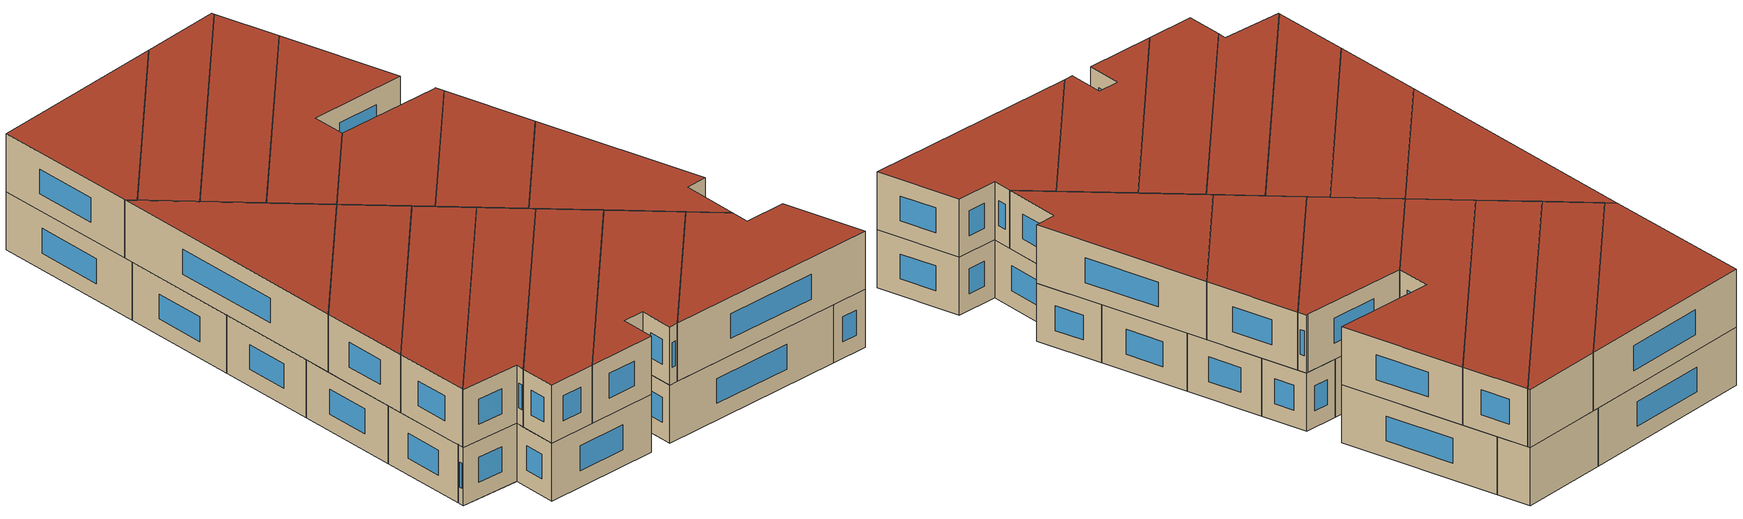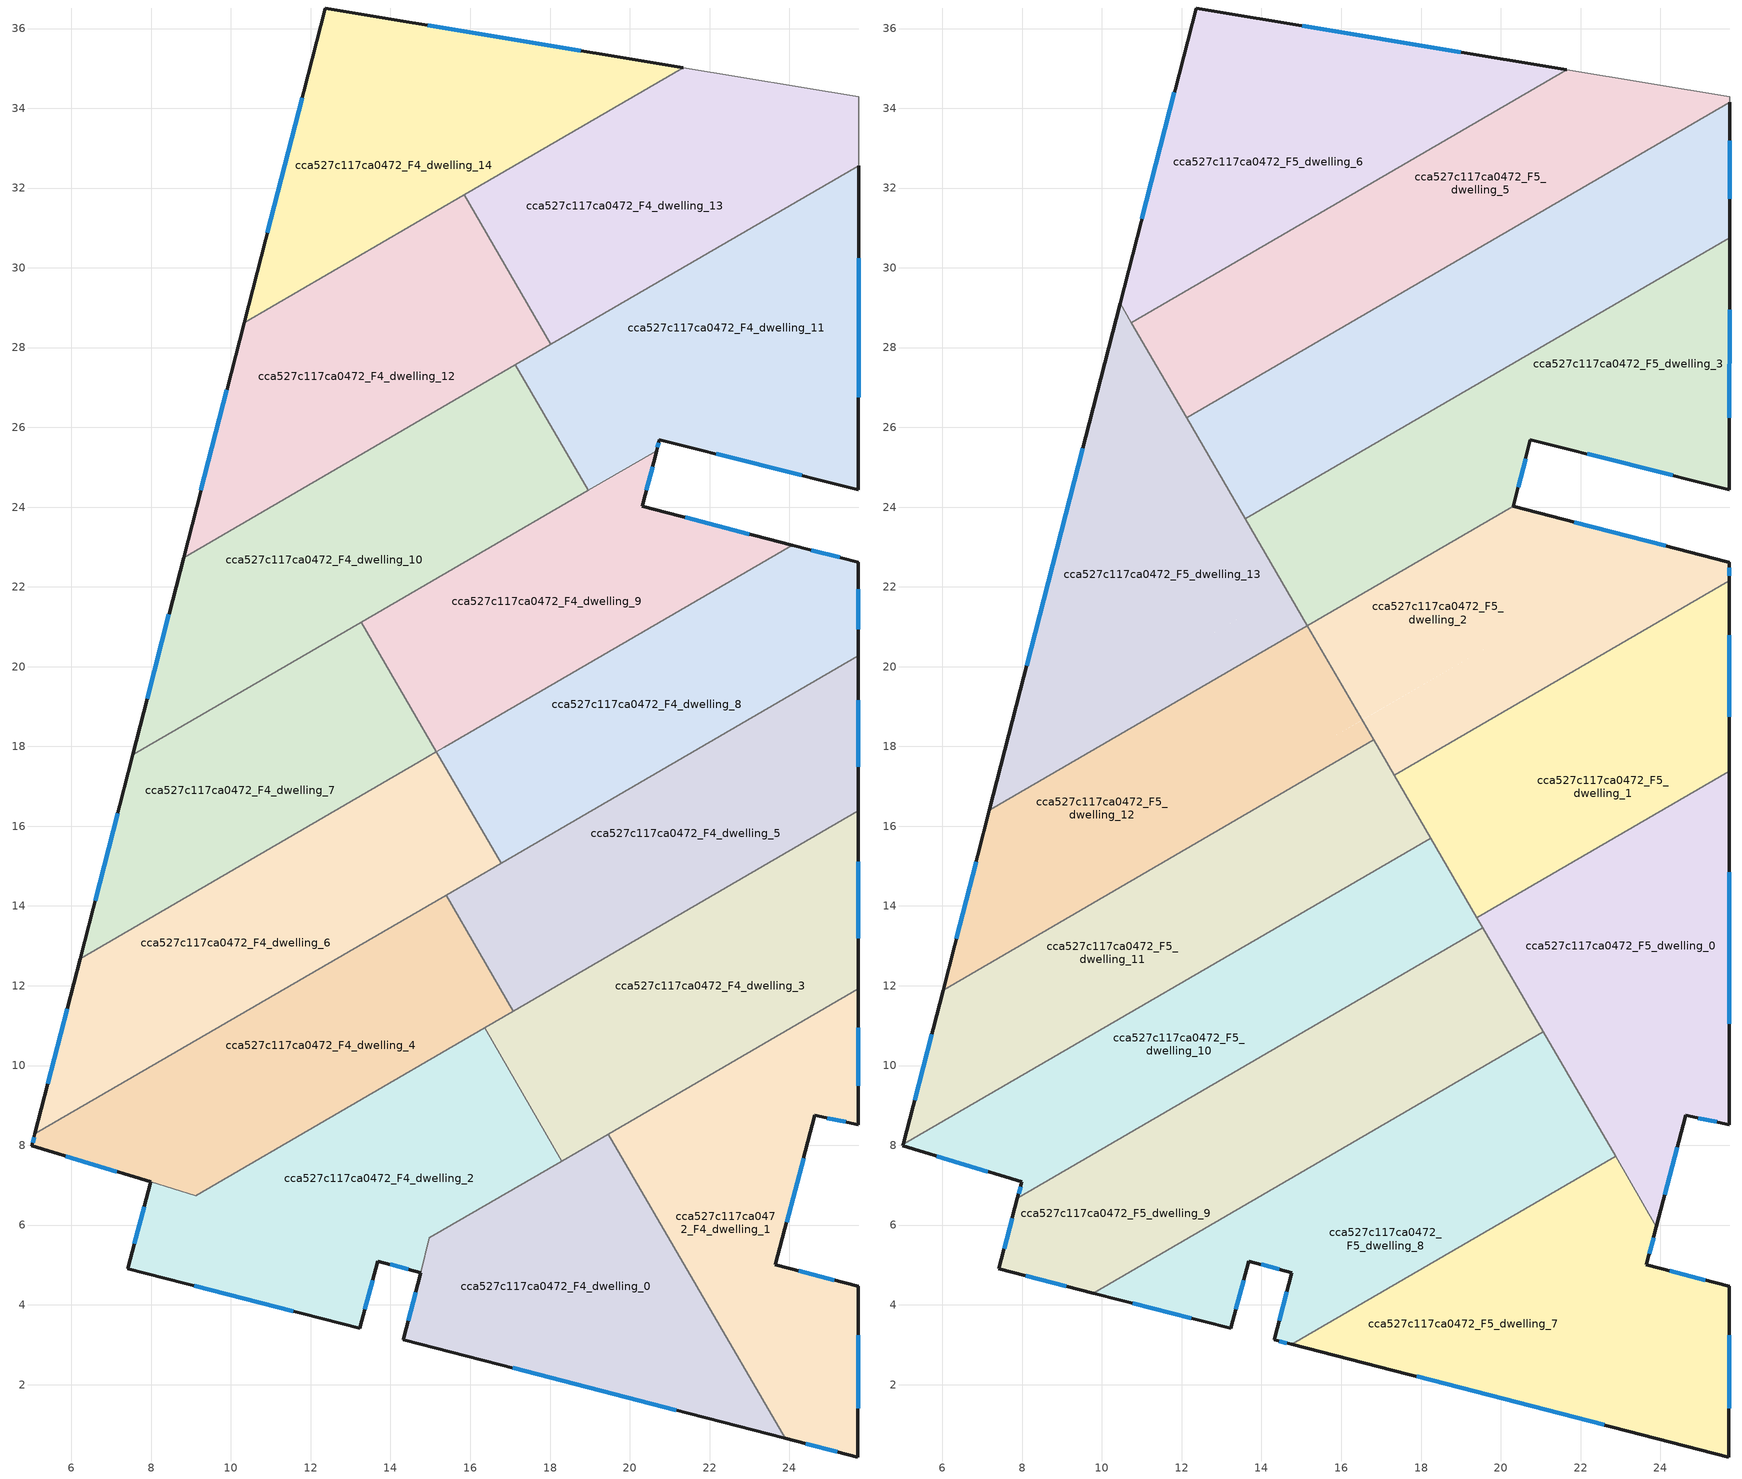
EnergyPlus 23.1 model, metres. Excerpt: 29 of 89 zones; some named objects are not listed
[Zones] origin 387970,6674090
cca527c117ca0472_F4_dwelling_0
 floor to cca527c117ca0472_F3_dwelling_0 (EU_floor_Construction): 19.47,8.28 23.89,0.66 14.33,3.12 14.98,5.68 z12
 wall outside (EU_wall_Construction): 14.75,4.8 14.33,3.12 23.89,0.66 z12:15
 wall to cca527c117ca0472_F4_dwelling_1 (EU_wall_Construction): 23.89,0.66 19.47,8.28 z12:15
 wall to cca527c117ca0472_F4_dwelling_2 (EU_wall_Construction): 18.3,7.61 14.98,5.68 14.76,4.8 z12:15
 wall to cca527c117ca0472_F4_dwelling_3 (EU_wall_Construction): 19.47,8.28 18.3,7.61 z12:15
 window (EU_Window_Construction): 17.06,2.42 21.16,1.36 / 14.63,4.32 14.45,3.6 z12.86:14.14
cca527c117ca0472_F4_dwelling_1
 floor to cca527c117ca0472_F3_dwelling_1 (EU_floor_Construction): 25.73,11.92 25.72,8.52 24.64,8.75 23.65,5 25.72,4.46 25.72,0.18 23.89,0.66 19.47,8.28 z12
 wall outside (EU_wall_Construction): 23.89,0.66 25.72,0.18 25.72,4.46 23.65,5 24.64,8.75 25.72,8.52 25.73,11.92 z12:15
 wall to cca527c117ca0472_F4_dwelling_3 (EU_wall_Construction): 25.73,11.92 19.47,8.28 z12:15
 window (EU_Window_Construction): 25.13,4.62 24.24,4.85 / 25.72,1.41 25.72,3.24 / 24.42,0.52 25.2,0.32 / 25.73,9.49 25.73,10.95 / 24.95,8.68 25.42,8.59 / 23.93,6.07 24.36,7.68 z12.86:14.14
cca527c117ca0472_F4_dwelling_10
 floor to cca527c117ca0472_F3_dwelling_10 (EU_floor_Construction): 17.13,27.57 18.96,24.42 7.54,17.79 8.81,22.73 z12
 wall outside (EU_wall_Construction): 8.81,22.73 7.54,17.79 z12:15
 wall to cca527c117ca0472_F4_dwelling_11 (EU_wall_Construction): 18.96,24.42 17.13,27.57 z12:15
 wall to cca527c117ca0472_F4_dwelling_7 (EU_wall_Construction): 7.54,17.79 13.26,21.11 z12:15
 wall to cca527c117ca0472_F4_dwelling_12 (EU_wall_Construction): 17.13,27.57 8.81,22.73 z12:15
 wall to cca527c117ca0472_F4_dwelling_9 (EU_wall_Construction): 13.26,21.11 18.96,24.42 z12:15
 window (EU_Window_Construction): 8.45,21.32 7.9,19.2 z12.86:14.14
 ceiling adiabatic (EU_roof_Construction): 14.64,21.91 12.81,25.06 8.81,22.73 7.54,17.79 z15
cca527c117ca0472_F4_dwelling_11
 floor to cca527c117ca0472_F3_dwelling_11 (EU_floor_Construction): 25.74,32.56 25.73,24.43 20.74,25.7 20.67,25.42 18.96,24.42 17.13,27.57 z12
 wall outside (EU_wall_Construction): 20.67,25.42 20.74,25.7 25.73,24.43 25.74,32.56 z12:15
 wall to cca527c117ca0472_F4_dwelling_9 (EU_wall_Construction): 18.96,24.42 20.67,25.42 z12:15
 wall to cca527c117ca0472_F4_dwelling_13 (EU_wall_Construction): 25.74,32.56 18.02,28.08 z12:15
 wall to cca527c117ca0472_F4_dwelling_12 (EU_wall_Construction): 18.02,28.08 17.13,27.57 z12:15
 window (EU_Window_Construction): 22.17,25.33 24.31,24.79 / 20.69,25.5 20.72,25.62 / 25.73,26.76 25.74,30.24 z12.86:14.14
cca527c117ca0472_F4_dwelling_12
 floor to cca527c117ca0472_F3_dwelling_12 (EU_floor_Construction): 15.84,31.83 18.02,28.08 8.81,22.73 10.33,28.63 z12
 wall outside (EU_wall_Construction): 10.33,28.63 8.81,22.73 z12:15
 wall to cca527c117ca0472_F4_dwelling_13 (EU_wall_Construction): 18.02,28.08 15.84,31.83 z12:15
 wall to cca527c117ca0472_F4_dwelling_14 (EU_wall_Construction): 15.84,31.83 10.33,28.63 z12:15
 window (EU_Window_Construction): 9.9,26.94 9.25,24.42 z12.86:14.14
 ceiling adiabatic (EU_roof_Construction): 12.81,25.06 10.63,28.8 10.33,28.63 8.81,22.73 z15
cca527c117ca0472_F4_dwelling_13
 floor to cca527c117ca0472_F3_dwelling_13 (EU_floor_Construction): 25.74,34.29 25.74,32.56 18.02,28.08 15.84,31.83 21.34,35.02 z12
 wall adiabatic (EU_wall_Construction): 25.74,32.56 25.74,34.29 21.34,35.02 z12:15
 wall to cca527c117ca0472_F4_dwelling_14 (EU_wall_Construction): 21.34,35.02 15.84,31.83 z12:15
cca527c117ca0472_F4_dwelling_14
 floor to cca527c117ca0472_F3_dwelling_14 (EU_floor_Construction): 21.34,35.02 10.33,28.63 12.36,36.51 z12
 wall outside (EU_wall_Construction): 21.34,35.02 12.36,36.51 10.33,28.63 z12:15
 window (EU_Window_Construction): 11.78,34.26 10.91,30.88 / 18.77,35.45 14.93,36.09 z12.86:14.14
 ceiling adiabatic (EU_roof_Construction): 10.63,28.8 10.46,29.11 10.33,28.63 z15
cca527c117ca0472_F4_dwelling_2
 floor to cca527c117ca0472_F3_dwelling_2 (EU_floor_Construction): 16.36,10.94 18.3,7.61 14.98,5.68 14.76,4.8 13.68,5.1 13.23,3.41 7.42,4.91 7.99,7.08 9.12,6.74 z12
 wall outside (EU_wall_Construction): 7.99,7.08 7.42,4.91 13.23,3.41 13.68,5.1 14.76,4.8 z12:15
 wall to cca527c117ca0472_F4_dwelling_3 (EU_wall_Construction): 18.3,7.61 16.36,10.94 z12:15
 wall to cca527c117ca0472_F4_dwelling_4 (EU_wall_Construction): 16.36,10.94 9.12,6.74 7.99,7.08 z12:15
 window (EU_Window_Construction): 13.99,5.01 14.45,4.89 / 13.36,3.89 13.55,4.62 / 9.08,4.48 11.57,3.83 / 7.83,6.46 7.58,5.53 z12.86:14.14
cca527c117ca0472_F4_dwelling_3
 floor to cca527c117ca0472_F3_dwelling_3 (EU_floor_Construction): 25.73,16.38 25.73,11.92 18.3,7.61 16.36,10.94 z12
 wall outside (EU_wall_Construction): 25.73,11.92 25.73,16.38 z12:15
 wall to cca527c117ca0472_F4_dwelling_5 (EU_wall_Construction): 25.73,16.38 17.08,11.36 z12:15
 wall to cca527c117ca0472_F4_dwelling_4 (EU_wall_Construction): 17.08,11.36 16.36,10.94 z12:15
 window (EU_Window_Construction): 25.73,13.19 25.73,15.11 z12.86:14.14
cca527c117ca0472_F4_dwelling_4
 floor to cca527c117ca0472_F3_dwelling_4 (EU_floor_Construction): 15.39,14.27 17.08,11.36 9.12,6.74 5.01,7.98 5.09,8.29 z12
 wall outside (EU_wall_Construction): 5.09,8.29 5.01,7.98 7.99,7.08 z12:15
 wall to cca527c117ca0472_F4_dwelling_5 (EU_wall_Construction): 17.08,11.36 15.39,14.27 z12:15
 wall to cca527c117ca0472_F4_dwelling_6 (EU_wall_Construction): 15.39,14.27 5.09,8.29 z12:15
 window (EU_Window_Construction): 5.06,8.2 5.03,8.07 / 5.86,7.73 7.14,7.34 z12.86:14.14
 ceiling adiabatic (EU_roof_Construction): 15.49,14.1 15.39,14.27 5.09,8.29 5.02,8.02 z15
cca527c117ca0472_F4_dwelling_5
 floor to cca527c117ca0472_F3_dwelling_5 (EU_floor_Construction): 25.73,20.27 25.73,16.38 17.08,11.36 15.39,14.27 z12
 wall outside (EU_wall_Construction): 25.73,16.38 25.73,20.27 z12:15
 wall to cca527c117ca0472_F4_dwelling_8 (EU_wall_Construction): 25.73,20.27 16.77,15.07 z12:15
 wall to cca527c117ca0472_F4_dwelling_6 (EU_wall_Construction): 16.77,15.07 15.39,14.27 z12:15
 window (EU_Window_Construction): 25.73,17.5 25.73,19.16 z12.86:14.14
 ceiling adiabatic (EU_roof_Construction): 25.73,16.38 25.73,20.27 15.39,14.27 16.8,11.85 19.55,13.45 19.83,12.96 z15
cca527c117ca0472_F4_dwelling_6
 floor to cca527c117ca0472_F3_dwelling_6 (EU_floor_Construction): 15.15,17.86 16.77,15.07 5.09,8.29 6.22,12.67 z12
 wall outside (EU_wall_Construction): 6.22,12.67 5.09,8.29 z12:15
 wall to cca527c117ca0472_F4_dwelling_7 (EU_wall_Construction): 14.72,17.61 6.22,12.67 / 15.15,17.86 14.73,17.62 z12:15
 wall to cca527c117ca0472_F4_dwelling_8 (EU_wall_Construction): 16.77,15.07 15.15,17.86 z12:15
 window (EU_Window_Construction): 5.89,11.42 5.41,9.54 z12.86:14.14
cca527c117ca0472_F4_dwelling_7
 floor to cca527c117ca0472_F3_dwelling_7 (EU_floor_Construction): 13.26,21.11 15.15,17.87 6.22,12.67 7.54,17.79 z12
 wall outside (EU_wall_Construction): 7.54,17.79 6.22,12.67 z12:15
 wall to cca527c117ca0472_F4_dwelling_9 (EU_wall_Construction): 15.15,17.87 13.86,20.08 13.26,21.11 z12:15
 window (EU_Window_Construction): 7.16,16.33 6.59,14.14 z12.86:14.14
cca527c117ca0472_F4_dwelling_8
 floor to cca527c117ca0472_F3_dwelling_8 (EU_floor_Construction): 25.73,22.61 25.73,20.27 16.77,15.07 13.87,20.08 15.15,17.87 15.35,17.98 24.08,23.04 z12
 wall outside (EU_wall_Construction): 25.73,20.27 25.73,22.61 24.08,23.04 z12:15
 wall to cca527c117ca0472_F4_dwelling_9 (EU_wall_Construction): 24.08,23.04 15.35,17.98 15.15,17.87 z12:15
 wall adiabatic (EU_wall_Construction): 15.15,17.87 13.87,20.08 / 15.15,17.87 13.87,20.07 z12:15
 window (EU_Window_Construction): 25.26,22.74 24.55,22.92 / 25.73,20.94 25.73,21.95 z12.86:14.14
cca527c117ca0472_F4_dwelling_9
 floor to cca527c117ca0472_F3_dwelling_9 (EU_floor_Construction): 24.08,23.04 15.15,17.87 13.86,20.08 13.26,21.11 20.67,25.42 20.31,24.02 z12
 wall outside (EU_wall_Construction): 24.08,23.04 20.31,24.02 20.67,25.42 z12:15
 window (EU_Window_Construction): 20.42,24.42 20.57,25.02 / 23,23.32 21.39,23.74 z12.86:14.14
cca527c117ca0472_F5_dwelling_0
 floor to cca527c117ca0472_F4_dwelling_3 (EU_floor_Construction): 25.73,16.38 25.73,11.92 21.77,9.62 19.83,12.96 z15
 floor to cca527c117ca0472_F4_dwelling_1 (EU_floor_Construction): 25.73,11.92 25.72,8.52 24.64,8.75 23.9,5.96 21.77,9.62 z15
 floor adiabatic (EU_floor_Construction): 25.73,17.38 25.73,16.38 19.83,12.96 19.4,13.71 z15
 wall outside (EU_wall_Construction): 23.9,5.96 24.64,8.75 25.72,8.52 25.73,17.38 z15:18
 wall to cca527c117ca0472_F5_dwelling_1 (EU_wall_Construction): 25.73,17.38 19.4,13.71 z15:18
 wall to cca527c117ca0472_F5_dwelling_8 (EU_wall_Construction): 21.06,10.84 22.88,7.72 z15:18
 wall to cca527c117ca0472_F5_dwelling_7 (EU_wall_Construction): 22.88,7.72 23.9,5.96 z15:18
 wall to cca527c117ca0472_F5_dwelling_9 (EU_wall_Construction): 19.55,13.45 21.06,10.84 z15:18
 wall to cca527c117ca0472_F5_dwelling_10 (EU_wall_Construction): 19.4,13.71 19.55,13.45 z15:18
 window (EU_Window_Construction): 25.73,11.05 25.73,14.85 / 24.95,8.68 25.42,8.59 / 24.11,6.76 24.43,7.95 z15.86:17.14
 roof outside (EU_roof_Construction): 23.9,5.96 24.64,8.75 25.72,8.52 25.73,17.38 19.4,13.71 z18
cca527c117ca0472_F5_dwelling_1
 floor adiabatic (EU_floor_Construction): 25.73,20.27 25.73,17.38 19.4,13.71 18.15,15.87 z15
 floor to cca527c117ca0472_F4_dwelling_8 (EU_floor_Construction): 25.73,22.15 25.73,20.27 18.15,15.87 17.33,17.27 z15
 wall outside (EU_wall_Construction): 25.73,17.38 25.73,22.15 z15:18
 wall to cca527c117ca0472_F5_dwelling_2 (EU_wall_Construction): 25.73,22.15 17.33,17.27 z15:18
 wall to cca527c117ca0472_F5_dwelling_10 (EU_wall_Construction): 18.24,15.7 19.4,13.71 z15:18
 wall to cca527c117ca0472_F5_dwelling_11 (EU_wall_Construction): 17.33,17.27 18.24,15.7 z15:18
 window (EU_Window_Construction): 25.73,18.75 25.73,20.79 z15.86:17.14
 roof outside (EU_roof_Construction): 25.73,17.38 25.73,22.15 17.33,17.27 19.4,13.71 z18
cca527c117ca0472_F5_dwelling_10
 floor to cca527c117ca0472_F4_dwelling_4 (EU_floor_Construction): 15.49,14.1 16.8,11.85 8.38,6.96 5.01,7.98 5.02,8.02 z15
 floor to cca527c117ca0472_F4_dwelling_2 (EU_floor_Construction): 8.38,6.96 7.88,6.67 7.99,7.08 z15
 floor adiabatic (EU_floor_Construction): 18.24,15.7 19.55,13.45 16.8,11.85 15.49,14.1 z15
 wall outside (EU_wall_Construction): 5.02,8.02 5.01,7.98 7.99,7.08 7.88,6.67 z15:18
 wall to cca527c117ca0472_F5_dwelling_11 (EU_wall_Construction): 18.24,15.7 5.02,8.02 z15:18
 wall to cca527c117ca0472_F5_dwelling_9 (EU_wall_Construction): 7.88,6.67 19.55,13.45 z15:18
 window (EU_Window_Construction): 5.86,7.73 7.14,7.34 / 7.96,6.96 7.91,6.79 z15.86:17.14
 roof outside (EU_roof_Construction): 19.55,13.45 18.24,15.7 5.02,8.02 5.01,7.98 7.99,7.08 7.88,6.67 z18
cca527c117ca0472_F5_dwelling_11
 floor to cca527c117ca0472_F4_dwelling_6 (EU_floor_Construction): 15.44,17.36 16.77,15.07 5.09,8.29 6.02,11.89 z15
 floor to cca527c117ca0472_F4_dwelling_8 (EU_floor_Construction): 16.82,18.16 18.15,15.87 16.77,15.07 15.44,17.36 z15
 floor adiabatic (EU_floor_Construction): 18.15,15.87 18.24,15.7 5.02,8.02 5.09,8.29 z15
 wall outside (EU_wall_Construction): 6.02,11.89 5.02,8.02 z15:18
 wall to cca527c117ca0472_F5_dwelling_12 (EU_wall_Construction): 16.82,18.16 6.02,11.89 z15:18
 wall to cca527c117ca0472_F5_dwelling_2 (EU_wall_Construction): 17.33,17.27 16.82,18.16 z15:18
 window (EU_Window_Construction): 5.73,10.78 5.3,9.13 z15.86:17.14
 roof outside (EU_roof_Construction): 18.24,15.7 16.82,18.16 6.02,11.89 5.02,8.02 z18
cca527c117ca0472_F5_dwelling_12
 floor to cca527c117ca0472_F4_dwelling_7 (EU_floor_Construction): 13.78,20.23 15.15,17.86 6.22,12.67 7.18,16.39 z15
 floor to cca527c117ca0472_F4_dwelling_6 (EU_floor_Construction): 15.15,17.86 15.44,17.36 6.02,11.89 6.22,12.67 z15
 floor to cca527c117ca0472_F4_dwelling_9 (EU_floor_Construction): 15.15,21.03 16.52,18.66 15.15,17.87 13.94,19.95 13.78,20.23 z15
 floor to cca527c117ca0472_F4_dwelling_8 (EU_floor_Construction): 16.53,18.66 16.82,18.16 15.44,17.36 14.66,18.72 15.15,17.87 15.35,17.98 z15
 wall outside (EU_wall_Construction): 7.18,16.39 6.02,11.89 z15:18
 wall to cca527c117ca0472_F5_dwelling_13 (EU_wall_Construction): 15.15,21.03 7.18,16.39 z15:18
 wall to cca527c117ca0472_F5_dwelling_2 (EU_wall_Construction): 16.81,18.16 15.15,21.03 z15:18
 window (EU_Window_Construction): 6.85,15.11 6.35,13.18 z15.86:17.14
 roof outside (EU_roof_Construction): 16.82,18.16 15.15,21.03 7.18,16.39 6.02,11.89 z18
cca527c117ca0472_F5_dwelling_13
 floor to cca527c117ca0472_F4_dwelling_7 (EU_floor_Construction): 13.26,21.11 13.78,20.23 7.18,16.39 7.54,17.79 z15
 floor to cca527c117ca0472_F4_dwelling_9 (EU_floor_Construction): 14.64,21.91 15.15,21.03 13.78,20.23 13.26,21.11 z15
 floor adiabatic (EU_floor_Construction): 10.46,29.11 14.64,21.91 7.54,17.79 z15
 wall outside (EU_wall_Construction): 10.46,29.11 7.18,16.39 z15:18
 wall to cca527c117ca0472_F5_dwelling_3 (EU_wall_Construction): 15.15,21.03 13.59,23.71 z15:18
 wall to cca527c117ca0472_F5_dwelling_4 (EU_wall_Construction): 13.59,23.71 12.12,26.24 z15:18
 wall to cca527c117ca0472_F5_dwelling_5 (EU_wall_Construction): 12.12,26.24 10.74,28.63 z15:18
 wall to cca527c117ca0472_F5_dwelling_6 (EU_wall_Construction): 10.74,28.63 10.46,29.11 z15:18
 window (EU_Window_Construction): 9.52,25.48 8.11,20.03 z15.86:17.14
 roof outside (EU_roof_Construction): 15.15,21.03 10.46,29.11 7.18,16.39 z18
cca527c117ca0472_F5_dwelling_2
 floor to cca527c117ca0472_F4_dwelling_9 (EU_floor_Construction): 24.08,23.04 16.52,18.66 15.15,21.03 20.31,24.02 z15
 floor to cca527c117ca0472_F4_dwelling_8 (EU_floor_Construction): 25.66,22.63 25.73,22.61 25.73,22.15 17.33,17.27 16.53,18.66 24.08,23.04 z15
 wall outside (EU_wall_Construction): 25.73,22.15 25.73,22.61 25.66,22.63 20.31,24.02 z15:18
 wall to cca527c117ca0472_F5_dwelling_3 (EU_wall_Construction): 20.31,24.02 15.15,21.03 z15:18
 window (EU_Window_Construction): 24.13,23.03 21.84,23.63 / 25.73,22.28 25.73,22.48 z15.86:17.14
 roof outside (EU_roof_Construction): 25.73,22.15 25.73,22.61 25.66,22.63 20.31,24.02 15.15,21.03 17.33,17.27 z18
cca527c117ca0472_F5_dwelling_3
 floor to cca527c117ca0472_F4_dwelling_11 (EU_floor_Construction): 25.74,30.76 25.73,24.43 20.74,25.7 20.67,25.41 18.96,24.42 17.92,26.22 z15
 floor to cca527c117ca0472_F4_dwelling_10 (EU_floor_Construction): 17.92,26.22 18.96,24.42 14.64,21.91 13.59,23.71 z15
 floor to cca527c117ca0472_F4_dwelling_9 (EU_floor_Construction): 20.67,25.41 20.31,24.02 15.15,21.03 14.64,21.91 z15
 wall outside (EU_wall_Construction): 20.31,24.02 20.74,25.7 25.73,24.43 25.74,30.76 z15:18
 wall to cca527c117ca0472_F5_dwelling_4 (EU_wall_Construction): 25.74,30.76 13.59,23.71 z15:18
 window (EU_Window_Construction): 25.73,26.24 25.74,28.95 / 22.17,25.33 24.31,24.79 / 20.44,24.5 20.62,25.22 z15.86:17.14
 roof outside (EU_roof_Construction): 25.73,24.43 25.74,30.76 13.59,23.71 15.15,21.03 20.31,24.02 20.74,25.7 z18
cca527c117ca0472_F5_dwelling_4
 floor to cca527c117ca0472_F4_dwelling_13 (EU_floor_Construction): 25.74,34.15 25.74,32.56 18.02,28.08 17.33,29.27 z15
 floor to cca527c117ca0472_F4_dwelling_11 (EU_floor_Construction): 25.74,32.56 25.74,30.76 17.92,26.22 17.13,27.57 z15
 floor to cca527c117ca0472_F4_dwelling_10 (EU_floor_Construction): 17.13,27.57 17.92,26.22 13.59,23.71 12.81,25.06 z15
 floor to cca527c117ca0472_F4_dwelling_12 (EU_floor_Construction): 17.33,29.27 18.02,28.08 12.81,25.06 12.12,26.24 z15
 wall outside (EU_wall_Construction): 25.74,30.76 25.74,34.15 z15:18
 wall to cca527c117ca0472_F5_dwelling_5 (EU_wall_Construction): 25.74,34.15 12.12,26.24 z15:18
 window (EU_Window_Construction): 25.74,31.73 25.74,33.18 z15.86:17.14
 roof outside (EU_roof_Construction): 25.74,30.76 25.74,34.15 12.12,26.24 13.59,23.71 z18
cca527c117ca0472_F5_dwelling_5
 floor to cca527c117ca0472_F4_dwelling_12 (EU_floor_Construction): 15.95,31.65 17.33,29.27 12.12,26.24 10.74,28.63 z15
 floor to cca527c117ca0472_F4_dwelling_13 (EU_floor_Construction): 25.74,34.29 25.74,34.15 17.33,29.27 15.95,31.65 21.66,34.97 z15
 wall adiabatic (EU_wall_Construction): 25.74,34.15 25.74,34.29 21.66,34.97 z15:18
 wall to cca527c117ca0472_F5_dwelling_6 (EU_wall_Construction): 21.66,34.97 10.74,28.63 z15:18
 roof outside (EU_roof_Construction): 25.74,34.15 25.74,34.29 21.66,34.97 10.74,28.63 12.12,26.24 z18
cca527c117ca0472_F5_dwelling_6
 floor to cca527c117ca0472_F4_dwelling_14 (EU_floor_Construction): 21.34,35.02 10.63,28.8 10.46,29.11 12.36,36.51 z15
 floor to cca527c117ca0472_F4_dwelling_12 (EU_floor_Construction): 15.84,31.83 15.95,31.65 10.74,28.63 10.63,28.8 z15
 floor to cca527c117ca0472_F4_dwelling_13 (EU_floor_Construction): 21.66,34.97 15.95,31.65 15.84,31.83 21.34,35.02 z15
 wall outside (EU_wall_Construction): 21.66,34.97 12.36,36.51 10.46,29.11 z15:18
 window (EU_Window_Construction): 11.82,34.4 11,31.23 / 19,35.41 15.02,36.07 z15.86:17.14
 roof outside (EU_roof_Construction): 21.66,34.97 12.36,36.51 10.46,29.11 10.74,28.63 z18
cca527c117ca0472_F5_dwelling_7
 floor to cca527c117ca0472_F4_dwelling_0 (EU_floor_Construction): 20.57,6.38 23.89,0.66 14.76,3.01 z15
 floor to cca527c117ca0472_F4_dwelling_1 (EU_floor_Construction): 23.9,5.96 23.65,5 25.72,4.46 25.72,0.18 23.89,0.66 20.57,6.38 22.88,7.72 z15
 wall outside (EU_wall_Construction): 14.76,3.01 25.72,0.18 25.72,4.46 23.65,5 23.9,5.96 z15:18
 wall to cca527c117ca0472_F5_dwelling_8 (EU_wall_Construction): 22.88,7.72 14.76,3.01 z15:18
 window (EU_Window_Construction): 23.72,5.28 23.83,5.69 / 25.13,4.62 24.24,4.85 / 25.72,1.41 25.72,3.24 / 17.89,2.2 22.59,0.99 z15.86:17.14
 roof outside (EU_roof_Construction): 25.72,0.18 25.72,4.46 23.65,5 23.9,5.96 22.88,7.72 14.76,3.01 z18
cca527c117ca0472_F5_dwelling_8
 floor to cca527c117ca0472_F4_dwelling_0 (EU_floor_Construction): 19.47,8.28 20.57,6.38 14.76,3.01 14.33,3.12 14.98,5.68 z15
 floor to cca527c117ca0472_F4_dwelling_2 (EU_floor_Construction): 17.59,8.83 18.3,7.61 14.98,5.68 14.75,4.8 13.68,5.1 13.23,3.41 9.79,4.29 z15
 floor to cca527c117ca0472_F4_dwelling_3 (EU_floor_Construction): 21.06,10.84 21.77,9.62 18.3,7.61 17.59,8.83 z15
 floor to cca527c117ca0472_F4_dwelling_1 (EU_floor_Construction): 21.77,9.62 22.88,7.72 20.57,6.38 19.47,8.28 z15
 wall outside (EU_wall_Construction): 9.78,4.29 13.23,3.41 13.68,5.1 14.76,4.8 14.33,3.12 14.76,3.01 z15:18
 wall to cca527c117ca0472_F5_dwelling_9 (EU_wall_Construction): 21.06,10.84 9.78,4.29 z15:18
 window (EU_Window_Construction): 13.36,3.89 13.55,4.62 / 10.77,4.04 12.24,3.66 / 14.45,3.09 14.64,3.04 / 14.63,4.32 14.45,3.6 / 13.99,5.01 14.45,4.89 z15.86:17.14
 roof outside (EU_roof_Construction): 22.88,7.72 21.06,10.84 9.78,4.29 13.23,3.41 13.68,5.1 14.76,4.8 14.33,3.12 14.76,3.01 z18
cca527c117ca0472_F5_dwelling_9
 floor to cca527c117ca0472_F4_dwelling_2 (EU_floor_Construction): 16.36,10.94 17.59,8.83 9.79,4.29 7.42,4.91 7.88,6.67 8.38,6.96 9.12,6.74 z15
 floor to cca527c117ca0472_F4_dwelling_3 (EU_floor_Construction): 19.83,12.96 21.06,10.84 17.59,8.83 16.36,10.94 z15
 floor to cca527c117ca0472_F4_dwelling_4 (EU_floor_Construction): 16.8,11.85 17.08,11.36 9.12,6.74 8.38,6.96 z15
 floor to cca527c117ca0472_F4_dwelling_5 (EU_floor_Construction): 19.55,13.45 19.83,12.96 17.08,11.36 16.8,11.85 z15
 wall outside (EU_wall_Construction): 7.88,6.67 7.42,4.91 9.78,4.29 z15:18
 window (EU_Window_Construction): 8.09,4.73 9.11,4.47 / 7.75,6.17 7.55,5.41 z15.86:17.14
 roof outside (EU_roof_Construction): 21.06,10.84 19.55,13.45 7.88,6.67 7.42,4.91 9.78,4.29 z18
[Building]
EU S2 Campaign: North Axis=0; Terrain=City; Solar Distribution=FullExterior
[Site:Location]
Helsinki-Vantaa.AP: Latitude=60.317; Longitude=24.963; Time Zone=2; Elevation=54.6
[SizingPeriod:WeatherFileDays]
AnnualSizingPeriod: Begin Month=1; Begin Day of Month=1; End Month=12; End Day of Month=31; Day of Week for Start Day=Monday; Use Weather File Daylight Saving Period=No; Use Weather File Rain and Snow Indicators=No
[MATERIAL]
EU_InternalMass_Material: Roughness=MediumRough; Thickness=0.1; Conductivity=1; Density=1800; Specific Heat=900; Thermal Absorptance=0.9; Solar Absorptance=0.7; Visible Absorptance=0.7
[MATERIAL:NOMASS] Roughness=MediumRough; Thermal Absorptance=0.9; Solar Absorptance=0.7; Visible Absorptance=0.7
Name | Thermal Resistance
EU_wall_NoMass | 5.91765
EU_roof_NoMass | 11.1778
EU_floor_NoMass | 6.2875
[WINDOWMATERIAL:SIMPLEGLAZINGSYSTEM]
EU_Window_SimpleGlazing: UFactor=0.994035; Solar Heat Gain Coefficient=0.7; Visible Transmittance=0.7
[CONSTRUCTION]
EU_wall_Construction: EU_wall_NoMass
EU_roof_Construction: EU_roof_NoMass
EU_floor_Construction: EU_floor_NoMass
EU_Window_Construction: EU_Window_SimpleGlazing
EU_InternalMass_Construction: EU_InternalMass_Material
[ZONE] Type=1; Multiplier=1; Ceiling Height=autocalculate; Floor Area=autocalculate; Part of Total Floor Area=Yes
Name | Volume
cca527c117ca0472_F4_dwelling_0 | 107.714
cca527c117ca0472_F5_dwelling_0 | 117.804
cca527c117ca0472_F4_dwelling_1 | 108.924
cca527c117ca0472_F5_dwelling_1 | 105.333
cca527c117ca0472_F4_dwelling_10 | 124.542
cca527c117ca0472_F5_dwelling_10 | 110.694
cca527c117ca0472_F4_dwelling_11 | 124.555
cca527c117ca0472_F5_dwelling_11 | 118.583
cca527c117ca0472_F4_dwelling_12 | 110.693
cca527c117ca0472_F5_dwelling_12 | 107.862
cca527c117ca0472_F4_dwelling_13 | 110.689
cca527c117ca0472_F5_dwelling_13 | 129.362
cca527c117ca0472_F4_dwelling_14 | 110.713
cca527c117ca0472_F4_dwelling_2 | 115.865
cca527c117ca0472_F5_dwelling_2 | 105.824
cca527c117ca0472_F4_dwelling_3 | 112.482
cca527c117ca0472_F5_dwelling_3 | 131.164
cca527c117ca0472_F4_dwelling_4 | 108.541
cca527c117ca0472_F5_dwelling_4 | 130.904
cca527c117ca0472_F4_dwelling_5 | 110.701
cca527c117ca0472_F5_dwelling_5 | 118.197
cca527c117ca0472_F4_dwelling_6 | 115.427
cca527c117ca0472_F5_dwelling_6 | 118.214
cca527c117ca0472_F4_dwelling_7 | 95.521
cca527c117ca0472_F5_dwelling_7 | 124.488
cca527c117ca0472_F4_dwelling_8 | 106.02
cca527c117ca0472_F5_dwelling_8 | 115.492
cca527c117ca0472_F4_dwelling_9 | 98.0398
cca527c117ca0472_F5_dwelling_9 | 126.587
[INTERNALMASS] Construction=EU_InternalMass_Construction
Name | Zone or ZoneList | Surface Area
cca527c117ca0472_F4_dwelling_0_EU_InternalMass | cca527c117ca0472_F4_dwelling_0 | 35.9023
cca527c117ca0472_F4_dwelling_1_EU_InternalMass | cca527c117ca0472_F4_dwelling_1 | 36.3087
cca527c117ca0472_F4_dwelling_2_EU_InternalMass | cca527c117ca0472_F4_dwelling_2 | 38.6215
cca527c117ca0472_F4_dwelling_3_EU_InternalMass | cca527c117ca0472_F4_dwelling_3 | 37.4937
cca527c117ca0472_F4_dwelling_4_EU_InternalMass | cca527c117ca0472_F4_dwelling_4 | 36.1774
cca527c117ca0472_F4_dwelling_5_EU_InternalMass | cca527c117ca0472_F4_dwelling_5 | 36.9003
cca527c117ca0472_F4_dwelling_6_EU_InternalMass | cca527c117ca0472_F4_dwelling_6 | 38.4815
cca527c117ca0472_F4_dwelling_7_EU_InternalMass | cca527c117ca0472_F4_dwelling_7 | 31.8681
cca527c117ca0472_F4_dwelling_8_EU_InternalMass | cca527c117ca0472_F4_dwelling_8 | 35.3376
cca527c117ca0472_F4_dwelling_9_EU_InternalMass | cca527c117ca0472_F4_dwelling_9 | 32.6957
cca527c117ca0472_F4_dwelling_10_EU_InternalMass | cca527c117ca0472_F4_dwelling_10 | 41.5144
cca527c117ca0472_F4_dwelling_11_EU_InternalMass | cca527c117ca0472_F4_dwelling_11 | 41.5191
cca527c117ca0472_F4_dwelling_12_EU_InternalMass | cca527c117ca0472_F4_dwelling_12 | 36.8973
cca527c117ca0472_F4_dwelling_13_EU_InternalMass | cca527c117ca0472_F4_dwelling_13 | 36.8964
cca527c117ca0472_F4_dwelling_14_EU_InternalMass | cca527c117ca0472_F4_dwelling_14 | 36.9041
cca527c117ca0472_F5_dwelling_0_EU_InternalMass | cca527c117ca0472_F5_dwelling_0 | 39.2678
cca527c117ca0472_F5_dwelling_1_EU_InternalMass | cca527c117ca0472_F5_dwelling_1 | 35.1116
cca527c117ca0472_F5_dwelling_2_EU_InternalMass | cca527c117ca0472_F5_dwelling_2 | 35.2741
cca527c117ca0472_F5_dwelling_3_EU_InternalMass | cca527c117ca0472_F5_dwelling_3 | 43.7256
cca527c117ca0472_F5_dwelling_4_EU_InternalMass | cca527c117ca0472_F5_dwelling_4 | 43.6293
cca527c117ca0472_F5_dwelling_5_EU_InternalMass | cca527c117ca0472_F5_dwelling_5 | 39.3986
cca527c117ca0472_F5_dwelling_6_EU_InternalMass | cca527c117ca0472_F5_dwelling_6 | 39.4048
cca527c117ca0472_F5_dwelling_7_EU_InternalMass | cca527c117ca0472_F5_dwelling_7 | 41.4963
cca527c117ca0472_F5_dwelling_8_EU_InternalMass | cca527c117ca0472_F5_dwelling_8 | 38.4974
cca527c117ca0472_F5_dwelling_9_EU_InternalMass | cca527c117ca0472_F5_dwelling_9 | 42.2022
cca527c117ca0472_F5_dwelling_10_EU_InternalMass | cca527c117ca0472_F5_dwelling_10 | 36.8909
cca527c117ca0472_F5_dwelling_11_EU_InternalMass | cca527c117ca0472_F5_dwelling_11 | 39.528
cca527c117ca0472_F5_dwelling_12_EU_InternalMass | cca527c117ca0472_F5_dwelling_12 | 35.9538
cca527c117ca0472_F5_dwelling_13_EU_InternalMass | cca527c117ca0472_F5_dwelling_13 | 43.1205
[OTHEREQUIPMENT] Fuel Type=Electricity; Design Level Calculation Method=Watts/Area; Power per Zone Floor Area=1; Fraction Latent=0; Fraction Radiant=0; Fraction Lost=0; Carbon Dioxide Generation Rate=0; EndUse Subcategory=EU_Step8_InternalGains
Name | Zone or ZoneList or Space or SpaceList | Schedule
EU_Step8_InternalGain_cca527c117ca0472_F4_dwelling_0_f000 | cca527c117ca0472_F4_dwelling_0 | EU_Step8_GainSchedule_cca527c117ca0472_F4_dwelling_0_f000
EU_Step8_InternalGain_cca527c117ca0472_F4_dwelling_1_f000 | cca527c117ca0472_F4_dwelling_1 | EU_Step8_GainSchedule_cca527c117ca0472_F4_dwelling_1_f000
EU_Step8_InternalGain_cca527c117ca0472_F4_dwelling_2_f000 | cca527c117ca0472_F4_dwelling_2 | EU_Step8_GainSchedule_cca527c117ca0472_F4_dwelling_2_f000
EU_Step8_InternalGain_cca527c117ca0472_F4_dwelling_3_f000 | cca527c117ca0472_F4_dwelling_3 | EU_Step8_GainSchedule_cca527c117ca0472_F4_dwelling_3_f000
EU_Step8_InternalGain_cca527c117ca0472_F4_dwelling_4_f000 | cca527c117ca0472_F4_dwelling_4 | EU_Step8_GainSchedule_cca527c117ca0472_F4_dwelling_4_f000
EU_Step8_InternalGain_cca527c117ca0472_F4_dwelling_5_f000 | cca527c117ca0472_F4_dwelling_5 | EU_Step8_GainSchedule_cca527c117ca0472_F4_dwelling_5_f000
EU_Step8_InternalGain_cca527c117ca0472_F4_dwelling_6_f000 | cca527c117ca0472_F4_dwelling_6 | EU_Step8_GainSchedule_cca527c117ca0472_F4_dwelling_6_f000
EU_Step8_InternalGain_cca527c117ca0472_F4_dwelling_7_f000 | cca527c117ca0472_F4_dwelling_7 | EU_Step8_GainSchedule_cca527c117ca0472_F4_dwelling_7_f000
EU_Step8_InternalGain_cca527c117ca0472_F4_dwelling_8_f000 | cca527c117ca0472_F4_dwelling_8 | EU_Step8_GainSchedule_cca527c117ca0472_F4_dwelling_8_f000
EU_Step8_InternalGain_cca527c117ca0472_F4_dwelling_9_f000 | cca527c117ca0472_F4_dwelling_9 | EU_Step8_GainSchedule_cca527c117ca0472_F4_dwelling_9_f000
EU_Step8_InternalGain_cca527c117ca0472_F4_dwelling_10_f000 | cca527c117ca0472_F4_dwelling_10 | EU_Step8_GainSchedule_cca527c117ca0472_F4_dwelling_10_f000
EU_Step8_InternalGain_cca527c117ca0472_F4_dwelling_11_f000 | cca527c117ca0472_F4_dwelling_11 | EU_Step8_GainSchedule_cca527c117ca0472_F4_dwelling_11_f000
EU_Step8_InternalGain_cca527c117ca0472_F4_dwelling_12_f000 | cca527c117ca0472_F4_dwelling_12 | EU_Step8_GainSchedule_cca527c117ca0472_F4_dwelling_12_f000
EU_Step8_InternalGain_cca527c117ca0472_F4_dwelling_13_f000 | cca527c117ca0472_F4_dwelling_13 | EU_Step8_GainSchedule_cca527c117ca0472_F4_dwelling_13_f000
EU_Step8_InternalGain_cca527c117ca0472_F4_dwelling_14_f000 | cca527c117ca0472_F4_dwelling_14 | EU_Step8_GainSchedule_cca527c117ca0472_F4_dwelling_14_f000
EU_Step8_InternalGain_cca527c117ca0472_F5_dwelling_0_f000 | cca527c117ca0472_F5_dwelling_0 | EU_Step8_GainSchedule_cca527c117ca0472_F5_dwelling_0_f000
EU_Step8_InternalGain_cca527c117ca0472_F5_dwelling_1_f000 | cca527c117ca0472_F5_dwelling_1 | EU_Step8_GainSchedule_cca527c117ca0472_F5_dwelling_1_f000
EU_Step8_InternalGain_cca527c117ca0472_F5_dwelling_2_f000 | cca527c117ca0472_F5_dwelling_2 | EU_Step8_GainSchedule_cca527c117ca0472_F5_dwelling_2_f000
EU_Step8_InternalGain_cca527c117ca0472_F5_dwelling_3_f000 | cca527c117ca0472_F5_dwelling_3 | EU_Step8_GainSchedule_cca527c117ca0472_F5_dwelling_3_f000
EU_Step8_InternalGain_cca527c117ca0472_F5_dwelling_4_f000 | cca527c117ca0472_F5_dwelling_4 | EU_Step8_GainSchedule_cca527c117ca0472_F5_dwelling_4_f000
EU_Step8_InternalGain_cca527c117ca0472_F5_dwelling_5_f000 | cca527c117ca0472_F5_dwelling_5 | EU_Step8_GainSchedule_cca527c117ca0472_F5_dwelling_5_f000
EU_Step8_InternalGain_cca527c117ca0472_F5_dwelling_6_f000 | cca527c117ca0472_F5_dwelling_6 | EU_Step8_GainSchedule_cca527c117ca0472_F5_dwelling_6_f000
EU_Step8_InternalGain_cca527c117ca0472_F5_dwelling_7_f000 | cca527c117ca0472_F5_dwelling_7 | EU_Step8_GainSchedule_cca527c117ca0472_F5_dwelling_7_f000
EU_Step8_InternalGain_cca527c117ca0472_F5_dwelling_8_f000 | cca527c117ca0472_F5_dwelling_8 | EU_Step8_GainSchedule_cca527c117ca0472_F5_dwelling_8_f000
EU_Step8_InternalGain_cca527c117ca0472_F5_dwelling_9_f000 | cca527c117ca0472_F5_dwelling_9 | EU_Step8_GainSchedule_cca527c117ca0472_F5_dwelling_9_f000
EU_Step8_InternalGain_cca527c117ca0472_F5_dwelling_10_f000 | cca527c117ca0472_F5_dwelling_10 | EU_Step8_GainSchedule_cca527c117ca0472_F5_dwelling_10_f000
EU_Step8_InternalGain_cca527c117ca0472_F5_dwelling_11_f000 | cca527c117ca0472_F5_dwelling_11 | EU_Step8_GainSchedule_cca527c117ca0472_F5_dwelling_11_f000
EU_Step8_InternalGain_cca527c117ca0472_F5_dwelling_12_f000 | cca527c117ca0472_F5_dwelling_12 | EU_Step8_GainSchedule_cca527c117ca0472_F5_dwelling_12_f000
EU_Step8_InternalGain_cca527c117ca0472_F5_dwelling_13_f000 | cca527c117ca0472_F5_dwelling_13 | EU_Step8_GainSchedule_cca527c117ca0472_F5_dwelling_13_f000
[ZONEVENTILATION:DESIGNFLOWRATE] Schedule=EU_AlwaysOn; Design Flow Rate Calculation Method=AirChanges/Hour; Air Changes per Hour=0.596421; Ventilation Type=Natural; Fan Pressure Rise=0; Fan Total Efficiency=1; Constant Term Coefficient=1; Temperature Term Coefficient=0; Velocity Term Coefficient=0; Velocity Squared Term Coefficient=0; Minimum Indoor Temperature=-100; Maximum Indoor Temperature=100; Delta Temperature=-100; Minimum Outdoor Temperature=-100; Maximum Outdoor Temperature=100; Maximum Wind Speed=40
Name | Zone or ZoneList or Space or SpaceList
EU_ConstantAir_cca527c117ca0472_F4_dwelling_0 | cca527c117ca0472_F4_dwelling_0
EU_ConstantAir_cca527c117ca0472_F4_dwelling_1 | cca527c117ca0472_F4_dwelling_1
EU_ConstantAir_cca527c117ca0472_F4_dwelling_2 | cca527c117ca0472_F4_dwelling_2
EU_ConstantAir_cca527c117ca0472_F4_dwelling_3 | cca527c117ca0472_F4_dwelling_3
EU_ConstantAir_cca527c117ca0472_F4_dwelling_4 | cca527c117ca0472_F4_dwelling_4
EU_ConstantAir_cca527c117ca0472_F4_dwelling_5 | cca527c117ca0472_F4_dwelling_5
EU_ConstantAir_cca527c117ca0472_F4_dwelling_6 | cca527c117ca0472_F4_dwelling_6
EU_ConstantAir_cca527c117ca0472_F4_dwelling_7 | cca527c117ca0472_F4_dwelling_7
EU_ConstantAir_cca527c117ca0472_F4_dwelling_8 | cca527c117ca0472_F4_dwelling_8
EU_ConstantAir_cca527c117ca0472_F4_dwelling_9 | cca527c117ca0472_F4_dwelling_9
EU_ConstantAir_cca527c117ca0472_F4_dwelling_10 | cca527c117ca0472_F4_dwelling_10
EU_ConstantAir_cca527c117ca0472_F4_dwelling_11 | cca527c117ca0472_F4_dwelling_11
EU_ConstantAir_cca527c117ca0472_F4_dwelling_12 | cca527c117ca0472_F4_dwelling_12
EU_ConstantAir_cca527c117ca0472_F4_dwelling_13 | cca527c117ca0472_F4_dwelling_13
EU_ConstantAir_cca527c117ca0472_F4_dwelling_14 | cca527c117ca0472_F4_dwelling_14
EU_ConstantAir_cca527c117ca0472_F5_dwelling_0 | cca527c117ca0472_F5_dwelling_0
EU_ConstantAir_cca527c117ca0472_F5_dwelling_1 | cca527c117ca0472_F5_dwelling_1
EU_ConstantAir_cca527c117ca0472_F5_dwelling_2 | cca527c117ca0472_F5_dwelling_2
EU_ConstantAir_cca527c117ca0472_F5_dwelling_3 | cca527c117ca0472_F5_dwelling_3
EU_ConstantAir_cca527c117ca0472_F5_dwelling_4 | cca527c117ca0472_F5_dwelling_4
EU_ConstantAir_cca527c117ca0472_F5_dwelling_5 | cca527c117ca0472_F5_dwelling_5
EU_ConstantAir_cca527c117ca0472_F5_dwelling_6 | cca527c117ca0472_F5_dwelling_6
EU_ConstantAir_cca527c117ca0472_F5_dwelling_7 | cca527c117ca0472_F5_dwelling_7
EU_ConstantAir_cca527c117ca0472_F5_dwelling_8 | cca527c117ca0472_F5_dwelling_8
EU_ConstantAir_cca527c117ca0472_F5_dwelling_9 | cca527c117ca0472_F5_dwelling_9
EU_ConstantAir_cca527c117ca0472_F5_dwelling_10 | cca527c117ca0472_F5_dwelling_10
EU_ConstantAir_cca527c117ca0472_F5_dwelling_11 | cca527c117ca0472_F5_dwelling_11
EU_ConstantAir_cca527c117ca0472_F5_dwelling_12 | cca527c117ca0472_F5_dwelling_12
EU_ConstantAir_cca527c117ca0472_F5_dwelling_13 | cca527c117ca0472_F5_dwelling_13
[HVACTEMPLATE:ZONE:IDEALLOADSAIRSYSTEM] System Availability Schedule=EU_AlwaysOn; Maximum Heating Supply Air Temperature=50; Minimum Cooling Supply Air Temperature=13; Maximum Heating Supply Air Humidity Ratio=0.0156; Minimum Cooling Supply Air Humidity Ratio=0.0077; Heating Limit=NoLimit; Cooling Limit=NoLimit; Heating Availability Schedule=EU_AlwaysOn; Cooling Availability Schedule=EU_CoolingOff; Dehumidification Control Type=ConstantSensibleHeatRatio; Cooling Sensible Heat Ratio=0.7; Dehumidification Setpoint=60; Humidification Control Type=None; Humidification Setpoint=30; Outdoor Air Method=None; Outdoor Air Flow Rate per Person=0.00944; Outdoor Air Flow Rate per Zone Floor Area=0; Outdoor Air Flow Rate per Zone=0; Demand Controlled Ventilation Type=None; Outdoor Air Economizer Type=NoEconomizer; Heat Recovery Type=None; Sensible Heat Recovery Effectiveness=0.7; Latent Heat Recovery Effectiveness=0.65
Name | Template Thermostat
cca527c117ca0472_F4_dwelling_0 | EU_HeatOnly_cca527c117ca0472_F4_dwelling_0
cca527c117ca0472_F4_dwelling_1 | EU_HeatOnly_cca527c117ca0472_F4_dwelling_1
cca527c117ca0472_F4_dwelling_2 | EU_HeatOnly_cca527c117ca0472_F4_dwelling_2
cca527c117ca0472_F4_dwelling_3 | EU_HeatOnly_cca527c117ca0472_F4_dwelling_3
cca527c117ca0472_F4_dwelling_4 | EU_HeatOnly_cca527c117ca0472_F4_dwelling_4
cca527c117ca0472_F4_dwelling_5 | EU_HeatOnly_cca527c117ca0472_F4_dwelling_5
cca527c117ca0472_F4_dwelling_6 | EU_HeatOnly_cca527c117ca0472_F4_dwelling_6
cca527c117ca0472_F4_dwelling_7 | EU_HeatOnly_cca527c117ca0472_F4_dwelling_7
cca527c117ca0472_F4_dwelling_8 | EU_HeatOnly_cca527c117ca0472_F4_dwelling_8
cca527c117ca0472_F4_dwelling_9 | EU_HeatOnly_cca527c117ca0472_F4_dwelling_9
cca527c117ca0472_F4_dwelling_10 | EU_HeatOnly_cca527c117ca0472_F4_dwelling_10
cca527c117ca0472_F4_dwelling_11 | EU_HeatOnly_cca527c117ca0472_F4_dwelling_11
cca527c117ca0472_F4_dwelling_12 | EU_HeatOnly_cca527c117ca0472_F4_dwelling_12
cca527c117ca0472_F4_dwelling_13 | EU_HeatOnly_cca527c117ca0472_F4_dwelling_13
cca527c117ca0472_F4_dwelling_14 | EU_HeatOnly_cca527c117ca0472_F4_dwelling_14
cca527c117ca0472_F5_dwelling_0 | EU_HeatOnly_cca527c117ca0472_F5_dwelling_0
cca527c117ca0472_F5_dwelling_1 | EU_HeatOnly_cca527c117ca0472_F5_dwelling_1
cca527c117ca0472_F5_dwelling_2 | EU_HeatOnly_cca527c117ca0472_F5_dwelling_2
cca527c117ca0472_F5_dwelling_3 | EU_HeatOnly_cca527c117ca0472_F5_dwelling_3
cca527c117ca0472_F5_dwelling_4 | EU_HeatOnly_cca527c117ca0472_F5_dwelling_4
cca527c117ca0472_F5_dwelling_5 | EU_HeatOnly_cca527c117ca0472_F5_dwelling_5
cca527c117ca0472_F5_dwelling_6 | EU_HeatOnly_cca527c117ca0472_F5_dwelling_6
cca527c117ca0472_F5_dwelling_7 | EU_HeatOnly_cca527c117ca0472_F5_dwelling_7
cca527c117ca0472_F5_dwelling_8 | EU_HeatOnly_cca527c117ca0472_F5_dwelling_8
cca527c117ca0472_F5_dwelling_9 | EU_HeatOnly_cca527c117ca0472_F5_dwelling_9
cca527c117ca0472_F5_dwelling_10 | EU_HeatOnly_cca527c117ca0472_F5_dwelling_10
cca527c117ca0472_F5_dwelling_11 | EU_HeatOnly_cca527c117ca0472_F5_dwelling_11
cca527c117ca0472_F5_dwelling_12 | EU_HeatOnly_cca527c117ca0472_F5_dwelling_12
cca527c117ca0472_F5_dwelling_13 | EU_HeatOnly_cca527c117ca0472_F5_dwelling_13
[SIZING:ZONE] Zone Cooling Design Supply Air Temperature Input Method=SupplyAirTemperature; Zone Cooling Design Supply Air Temperature=13; Zone Heating Design Supply Air Temperature Input Method=SupplyAirTemperature; Zone Heating Design Supply Air Temperature=50; Zone Cooling Design Supply Air Humidity Ratio=0.008; Zone Heating Design Supply Air Humidity Ratio=0.008; Cooling Design Air Flow Method=DesignDay; Cooling Design Air Flow Rate=0; Cooling Minimum Air Flow per Zone Floor Area=0.000762; Cooling Minimum Air Flow=0; Cooling Minimum Air Flow Fraction=0.2; Heating Design Air Flow Method=DesignDay; Heating Design Air Flow Rate=0; Heating Maximum Air Flow per Zone Floor Area=0.002032; Heating Maximum Air Flow=0.141576; Heating Maximum Air Flow Fraction=0.3; Account for Dedicated Outdoor Air System=No; Dedicated Outdoor Air System Control Strategy=NeutralSupplyAir; Dedicated Outdoor Air Low Setpoint Temperature for Design=autosize; Dedicated Outdoor Air High Setpoint Temperature for Design=autosize; Zone Load Sizing Method=Sensible Load Only No Latent Load; Zone Latent Cooling Design Supply Air Humidity Ratio Input Method=HumidityRatioDifference; Zone Cooling Design Supply Air Humidity Ratio Difference=0.005; Zone Latent Heating Design Supply Air Humidity Ratio Input Method=HumidityRatioDifference; Zone Humidification Design Supply Air Humidity Ratio Difference=0.005
cca527c117ca0472_F4_dwelling_0; cca527c117ca0472_F4_dwelling_1; cca527c117ca0472_F4_dwelling_2; cca527c117ca0472_F4_dwelling_3; cca527c117ca0472_F4_dwelling_4; cca527c117ca0472_F4_dwelling_5; cca527c117ca0472_F4_dwelling_6; cca527c117ca0472_F4_dwelling_7; cca527c117ca0472_F4_dwelling_8; cca527c117ca0472_F4_dwelling_9; cca527c117ca0472_F4_dwelling_10; cca527c117ca0472_F4_dwelling_11; cca527c117ca0472_F4_dwelling_12; cca527c117ca0472_F4_dwelling_13; cca527c117ca0472_F4_dwelling_14; cca527c117ca0472_F5_dwelling_0; cca527c117ca0472_F5_dwelling_1; cca527c117ca0472_F5_dwelling_2; cca527c117ca0472_F5_dwelling_3; cca527c117ca0472_F5_dwelling_4; cca527c117ca0472_F5_dwelling_5; cca527c117ca0472_F5_dwelling_6; cca527c117ca0472_F5_dwelling_7; cca527c117ca0472_F5_dwelling_8; cca527c117ca0472_F5_dwelling_9; cca527c117ca0472_F5_dwelling_10; cca527c117ca0472_F5_dwelling_11; cca527c117ca0472_F5_dwelling_12; cca527c117ca0472_F5_dwelling_13
[SCHEDULE:CONSTANT]
Name | Hourly Value
EU_AlwaysOn | 1
EU_CoolingOff | 0
[SCHEDULE:FILE] Column Number=1; Rows to Skip at Top=0; Number of Hours of Data=8760; Column Separator=Comma; Interpolate to Timestep=No; Minutes per Item=60; Adjust Schedule for Daylight Savings=Yes
Name | File
EU_Step8_GainSchedule_cca527c117ca0472_F4_dwelling_0_f000 | ../../schedules/cca527c117ca0472/cca527c117ca0472_F4_dwelling_0_f000_gain.csv
EU_Step8_GainSchedule_cca527c117ca0472_F4_dwelling_1_f000 | ../../schedules/cca527c117ca0472/cca527c117ca0472_F4_dwelling_1_f000_gain.csv
EU_Step8_GainSchedule_cca527c117ca0472_F4_dwelling_2_f000 | ../../schedules/cca527c117ca0472/cca527c117ca0472_F4_dwelling_2_f000_gain.csv
EU_Step8_GainSchedule_cca527c117ca0472_F4_dwelling_3_f000 | ../../schedules/cca527c117ca0472/cca527c117ca0472_F4_dwelling_3_f000_gain.csv
EU_Step8_GainSchedule_cca527c117ca0472_F4_dwelling_4_f000 | ../../schedules/cca527c117ca0472/cca527c117ca0472_F4_dwelling_4_f000_gain.csv
EU_Step8_GainSchedule_cca527c117ca0472_F4_dwelling_5_f000 | ../../schedules/cca527c117ca0472/cca527c117ca0472_F4_dwelling_5_f000_gain.csv
EU_Step8_GainSchedule_cca527c117ca0472_F4_dwelling_6_f000 | ../../schedules/cca527c117ca0472/cca527c117ca0472_F4_dwelling_6_f000_gain.csv
EU_Step8_GainSchedule_cca527c117ca0472_F4_dwelling_7_f000 | ../../schedules/cca527c117ca0472/cca527c117ca0472_F4_dwelling_7_f000_gain.csv
EU_Step8_GainSchedule_cca527c117ca0472_F4_dwelling_8_f000 | ../../schedules/cca527c117ca0472/cca527c117ca0472_F4_dwelling_8_f000_gain.csv
EU_Step8_GainSchedule_cca527c117ca0472_F4_dwelling_9_f000 | ../../schedules/cca527c117ca0472/cca527c117ca0472_F4_dwelling_9_f000_gain.csv
EU_Step8_GainSchedule_cca527c117ca0472_F4_dwelling_10_f000 | ../../schedules/cca527c117ca0472/cca527c117ca0472_F4_dwelling_10_f000_gain.csv
EU_Step8_GainSchedule_cca527c117ca0472_F4_dwelling_11_f000 | ../../schedules/cca527c117ca0472/cca527c117ca0472_F4_dwelling_11_f000_gain.csv
EU_Step8_GainSchedule_cca527c117ca0472_F4_dwelling_12_f000 | ../../schedules/cca527c117ca0472/cca527c117ca0472_F4_dwelling_12_f000_gain.csv
EU_Step8_GainSchedule_cca527c117ca0472_F4_dwelling_13_f000 | ../../schedules/cca527c117ca0472/cca527c117ca0472_F4_dwelling_13_f000_gain.csv
EU_Step8_GainSchedule_cca527c117ca0472_F4_dwelling_14_f000 | ../../schedules/cca527c117ca0472/cca527c117ca0472_F4_dwelling_14_f000_gain.csv
EU_Step8_GainSchedule_cca527c117ca0472_F5_dwelling_0_f000 | ../../schedules/cca527c117ca0472/cca527c117ca0472_F5_dwelling_0_f000_gain.csv
EU_Step8_GainSchedule_cca527c117ca0472_F5_dwelling_1_f000 | ../../schedules/cca527c117ca0472/cca527c117ca0472_F5_dwelling_1_f000_gain.csv
EU_Step8_GainSchedule_cca527c117ca0472_F5_dwelling_2_f000 | ../../schedules/cca527c117ca0472/cca527c117ca0472_F5_dwelling_2_f000_gain.csv
EU_Step8_GainSchedule_cca527c117ca0472_F5_dwelling_3_f000 | ../../schedules/cca527c117ca0472/cca527c117ca0472_F5_dwelling_3_f000_gain.csv
EU_Step8_GainSchedule_cca527c117ca0472_F5_dwelling_4_f000 | ../../schedules/cca527c117ca0472/cca527c117ca0472_F5_dwelling_4_f000_gain.csv
EU_Step8_GainSchedule_cca527c117ca0472_F5_dwelling_5_f000 | ../../schedules/cca527c117ca0472/cca527c117ca0472_F5_dwelling_5_f000_gain.csv
EU_Step8_GainSchedule_cca527c117ca0472_F5_dwelling_6_f000 | ../../schedules/cca527c117ca0472/cca527c117ca0472_F5_dwelling_6_f000_gain.csv
EU_Step8_GainSchedule_cca527c117ca0472_F5_dwelling_7_f000 | ../../schedules/cca527c117ca0472/cca527c117ca0472_F5_dwelling_7_f000_gain.csv
EU_Step8_GainSchedule_cca527c117ca0472_F5_dwelling_8_f000 | ../../schedules/cca527c117ca0472/cca527c117ca0472_F5_dwelling_8_f000_gain.csv
EU_Step8_GainSchedule_cca527c117ca0472_F5_dwelling_9_f000 | ../../schedules/cca527c117ca0472/cca527c117ca0472_F5_dwelling_9_f000_gain.csv
EU_Step8_GainSchedule_cca527c117ca0472_F5_dwelling_10_f000 | ../../schedules/cca527c117ca0472/cca527c117ca0472_F5_dwelling_10_f000_gain.csv
EU_Step8_GainSchedule_cca527c117ca0472_F5_dwelling_11_f000 | ../../schedules/cca527c117ca0472/cca527c117ca0472_F5_dwelling_11_f000_gain.csv
EU_Step8_GainSchedule_cca527c117ca0472_F5_dwelling_12_f000 | ../../schedules/cca527c117ca0472/cca527c117ca0472_F5_dwelling_12_f000_gain.csv
EU_Step8_GainSchedule_cca527c117ca0472_F5_dwelling_13_f000 | ../../schedules/cca527c117ca0472/cca527c117ca0472_F5_dwelling_13_f000_gain.csv
